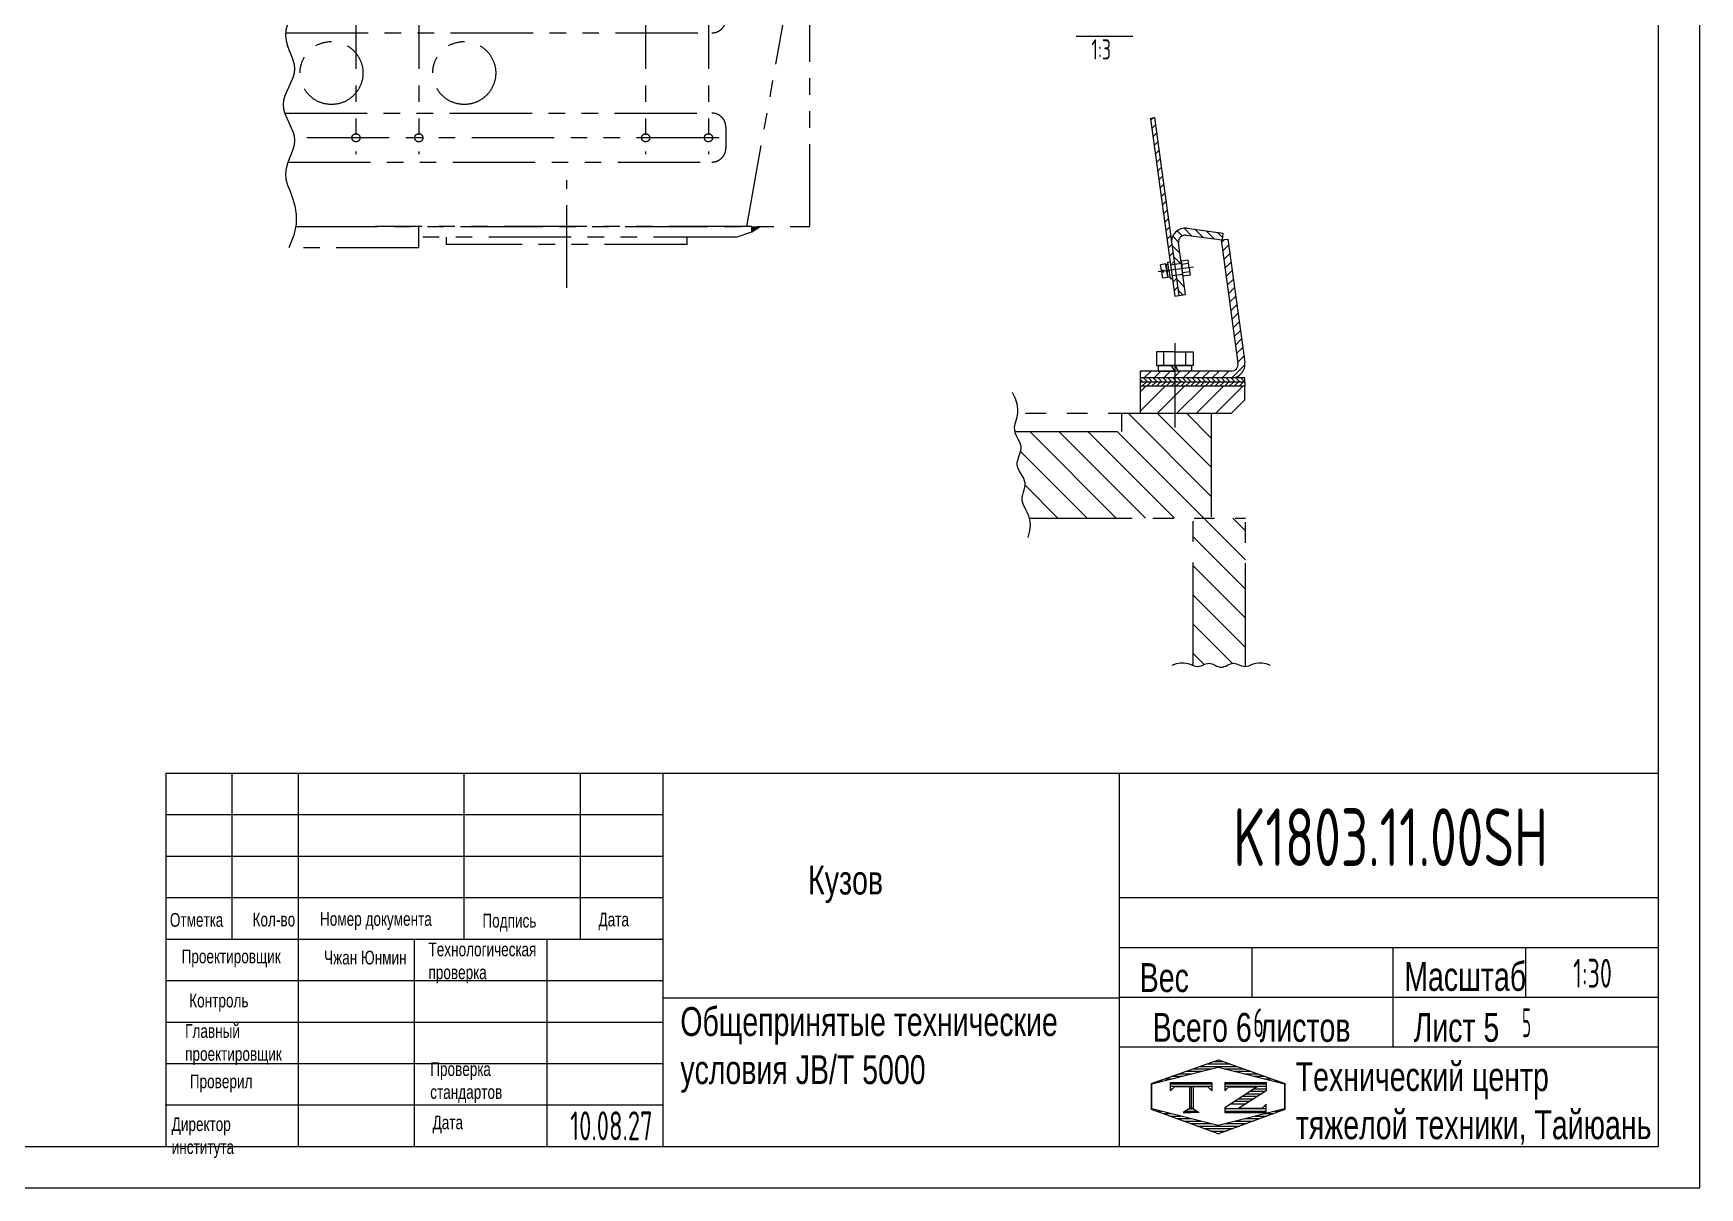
# Model space of a CAD drawing. Header units: millimetres. Extents: x 0 to 12600, y 0 to 8910.
# Drawn here: x 6537 to 12600, y 0 to 4200 of the extents above; entities that cross this region are included whole.
import ezdxf
from ezdxf.enums import TextEntityAlignment as Align

# ---------------------------------------------------------------- set-up
doc = ezdxf.new("R2010")
doc.units = ezdxf.units.MM
doc.header["$LTSCALE"] = 300
for name, pattern in [('F', [0.75, 0.5, -0.25]), ('G', [2, 1.25, -0.25, 0.25, -0.25]), ('K', [2.5, 1.25, -0.25, 0.25, -0.25, 0.25, -0.25])]:
    doc.linetypes.add(name, pattern=pattern)
for name, color, linetype in [('01', 7, 'Continuous'), ('02', 1, 'Continuous'), ('04', 2, 'F'), ('05', 4, 'G'), ('07', 6, 'K'), ('11', 3, 'Continuous'), ('THICK', 7, 'Continuous')]:
    doc.layers.add(name, color=color, linetype=linetype)
doc.styles.get("Standard").update_dxf_attribs({"font": 'isocp', "width": 0.707, "bigfont": 'intecad.shx'})

# ---------------------------------------------------------------- blocks, each defined once
blk = doc.blocks.new('11')
at = {"layer": '07', "linetype": 'K', "ltscale": 0.8}
h = blk.add_hatch(dxfattribs=at)
h.set_pattern_fill('_USER', color=6, scale=5, angle=45, style=0, double=1, pattern_type=0)
h.set_pattern_definition([(45, (-6485.4017, -1.2957), (-3.535534, 3.535534), []), (135, (-6485.4017, -1.2957), (-3.535534, -3.535534), [])])
h.paths.add_polyline_path([(4368, 5619.3), (4336.8, 5619.3), (4336.8, 5600.3)])
at = {"layer": '07', "color": 6, "linetype": 'K', "ltscale": 0.8}
for p, q in [((3645.8, 7155), (3747.8, 7155)), ((3645.8, 7124.3), (3645.8, 7155)), ((3747.8, 7124.3), (3747.8, 7155)), ((3467.8, 7124.3), (4044, 7124.3)), ((3629.3, 6620), (4086.6, 7104.5)), ((3734.8, 6731.7), (3734.8, 7124.3)), ((3772.8, 6772), (3772.8, 7124.3)), ((4281, 7105.1), (4281, 6757.9)), ((3295.9, 7029.3), (3053.5, 6643.4)), ((3468.2, 7016.2), (3468.2, 6811.4)), ((3362.5, 6920.1), (4462.9, 6920.1)), ((4318.8, 5619.3), (4543.6, 6874.2)), ((3772.8, 6775.3), (3734.8, 6775.3)), ((2652.4, 6584.3), (2984, 6584.3)), ((2924.8, 6572.3), (2924.8, 6546.3)), ((3518.8, 6572.3), (3518.8, 6502.3)), ((4490.5, 6584.3), (4522.8, 6584.3)), ((4522.8, 6584.3), (4522.8, 6508.3)), ((2667.2, 6546.3), (3518.8, 6546.3)), ((2671.3, 6533.3), (3378.8, 6533.3)), ((2896.7, 6493.1), (2896.7, 5883.5)), ((3125.3, 6493.1), (3125.3, 5883.5)), ((3378.8, 6533.3), (3378.8, 6521.3)), ((3383.9, 6508.3), (3518.8, 6508.3)), ((3397.8, 6502.3), (4191.8, 6502.3)), ((3950.8, 6493.1), (3950.8, 5883.5)), ((4179.4, 6493.1), (4179.4, 5883.5)), ((4478.1, 6508.3), (4547.8, 6508.3)), ((4484.9, 6546.3), (4522.8, 6546.3)), ((4547.8, 5619.3), (4547.8, 6508.3)), ((4218.1, 6450.7), (2677.5, 6450.7)), ((4242.8, 6451.3), (4242.8, 6375.3)), ((4003.2, 6374.5), (2655.3, 6374.5)), ((2641.1, 6324.3), (4191.8, 6324.3)), ((2637.5, 6032.3), (4191.8, 6032.3)), ((4218.1, 5942.7), (2672.1, 5942.7)), ((4242.8, 5981.3), (4242.8, 5905.3)), ((2649.2, 5854.3), (4191.8, 5854.3)), ((3663.8, 5397), (3663.8, 5788)), ((2676.7, 5619.3), (4547.8, 5619.3)), ((4336.8, 5619.3), (2967.6, 5619.3)), ((3125.3, 5542.1), (3125.3, 5619.3)), ((4279.8, 5581.3), (3125.3, 5581.3)), ((3226, 5554.8), (3226, 5581.3)), ((4101.5, 5554.8), (4101.5, 5581.3)), ((4279.8, 5581.3), (4336.8, 5600.3)), ((4336.8, 5600.3), (4336.8, 5619.3)), ((4336.8, 5600.3), (4368, 5619.3)), ((3125.3, 5542.1), (2652.4, 5542.1)), ((4101.5, 5554.8), (3226, 5554.8))]:
    blk.add_line(p, q, dxfattribs=at)
at = {"layer": '07', "color": 6, "linetype": 'K'}
blk.add_lwpolyline([(2652.4, 6584.3), (2670.3, 6538.4), (2678.6, 6498), (2679.3, 6462.4), (2674.5, 6431), (2666.3, 6403.1), (2656.8, 6378.2), (2647.9, 6355.6), (2641.9, 6334.6), (2640.3, 6314.7), (2642.4, 6295.8), (2647.3, 6277.5), (2653.7, 6260), (2660.6, 6242.9), (2666.9, 6226.2), (2671.4, 6209.8), (2673.2, 6193.5), (2671.4, 6177.2), (2666.7, 6160.9), (2660, 6144.6), (2652.4, 6128.3), (2644.7, 6112.1), (2638, 6095.8), (2633.3, 6079.5), (2631.5, 6063.2), (2633.3, 6046.9), (2638, 6030.6), (2644.7, 6014.3), (2652.4, 5998.1), (2660, 5981.8), (2666.7, 5965.5), (2671.4, 5949.2), (2673.2, 5932.9), (2671.4, 5916.6), (2666.9, 5900.2), (2660.6, 5883.5), (2653.7, 5866.4), (2647.3, 5848.9), (2642.4, 5830.6), (2640.3, 5811.7), (2641.9, 5791.8), (2647.9, 5770.8), (2656.8, 5748.2), (2666.3, 5723.3), (2674.5, 5695.4), (2679.3, 5664), (2678.6, 5628.4), (2670.3, 5588), (2652.4, 5542.1)], dxfattribs=at)
at = {"layer": '07', "color": 6, "linetype": 'K', "ltscale": 0.8}
for centre, radius in [((4281, 6920.1), 235), ((4281, 6920.1), 127), ((3468.2, 6920.1), 88.5), ((2896.7, 6450.7), 14.8), ((3125.3, 6450.7), 14.8), ((3950.8, 6450.7), 14.8), ((4179.4, 6450.7), 14.8), ((2896.7, 6374.5), 14.8), ((3125.3, 6374.5), 14.8), ((3950.8, 6374.5), 14.8), ((2807.8, 6178.3), 114.5), ((3290.8, 6178.3), 114.5), ((2896.7, 5942.7), 14.8), ((3125.3, 5942.7), 14.8), ((3950.8, 5942.7), 14.8), ((4179.4, 5942.7), 14.8)]:
    blk.add_circle(centre, radius, dxfattribs=at)
for centre, radius, start, end in [((4280.8, 6921.3), 267, 349.84332, 136.66072), ((3467.8, 6921.3), 203, 90, 147.86206), ((4044, 7327.3), 203, 270, 300.25065), ((2924.8, 6724.3), 152, 270, 327.86206), ((3518.8, 6724.3), 152, 270, 316.66072), ((3397.8, 6521.3), 19, 180, 270), ((4191.8, 6451.3), 51, 0, 90), ((4191.8, 6375.3), 51, 270, 0), ((4191.8, 5981.3), 51, 0, 90), ((4191.8, 5905.3), 51, 270, 0)]:
    blk.add_arc(centre, radius, start, end, dxfattribs=at)
blk = doc.blocks.new('*U67')
at = {"layer": '01'}
for points in [[(415, 5), (415, 292)], [(25, 5), (415, 5)]]:
    blk.add_lwpolyline(points, dxfattribs=at)
at = {"layer": '02'}
for points in [[(420, 0), (420, 297)], [(0, 0), (420, 0)]]:
    blk.add_lwpolyline(points, dxfattribs=at)
blk = doc.blocks.new('*X71')
at = {"color": 0}
for p, q in [((127.06, 7.8), (132.06, 7.8)), ((127.06, 7.5), (132.06, 7.5)), ((127.06, 7.2), (127.32, 7.2)), ((129.23, 6.3), (131.04, 6.3)), ((129.7, 6.6), (131.51, 6.6)), ((130.16, 6.9), (131.98, 6.9)), ((130.62, 7.2), (132.06, 7.2)), ((127.84, 5.4), (129.64, 5.4)), ((128.3, 5.7), (130.1, 5.7)), ((128.77, 6), (130.57, 6))]:
    blk.add_line(p, q, dxfattribs=at)
blk = doc.blocks.new('*X72')
at = {"color": 0}
for p, q in [((127.06, 4.8), (132.06, 4.8)), ((127.06, 4.5), (132.06, 4.5)), ((131.84, 5.1), (132.06, 5.1))]:
    blk.add_line(p, q, dxfattribs=at)
blk = doc.blocks.new('*X70')
at = {"color": 0}
for p, q in [((122.34, 4.5), (123.72, 4.5)), ((122.82, 4.8), (123.24, 4.8))]:
    blk.add_line(p, q, dxfattribs=at)
blk = doc.blocks.new('*X69')
at = {"color": 0}
for p, q in [((120.53, 7.8), (125.53, 7.8)), ((120.53, 7.5), (125.53, 7.5)), ((120.53, 7.2), (120.79, 7.2)), ((125.27, 7.2), (125.53, 7.2))]:
    blk.add_line(p, q, dxfattribs=at)
blk = doc.blocks.new('*X68')
at = {"color": 0}
for p, q in [((124.97, 10.2), (127.67, 10.2)), ((125.83, 10.5), (126.82, 10.5)), ((118.94, 8.1), (119.52, 8.1)), ((119.8, 8.4), (120.72, 8.4)), ((120.66, 8.7), (121.92, 8.7)), ((121.52, 9), (123.12, 9)), ((122.38, 9.3), (124.32, 9.3)), ((123.24, 9.6), (125.52, 9.6)), ((124.1, 9.9), (128.52, 9.9)), ((127.02, 9.6), (129.37, 9.6)), ((128.22, 9.3), (130.22, 9.3)), ((129.42, 9), (131.07, 9)), ((130.62, 8.7), (131.92, 8.7)), ((131.82, 8.4), (132.77, 8.4)), ((133.02, 8.1), (133.62, 8.1)), ((118.22, 7.8), (118.32, 7.8)), ((118.22, 7.5), (118.27, 7.5)), ((118.22, 7.2), (118.27, 7.2)), ((118.22, 6.9), (118.27, 6.9)), ((118.22, 6.6), (118.27, 6.6)), ((118.22, 6.3), (118.27, 6.3)), ((134.22, 7.8), (134.32, 7.8)), ((134.27, 7.5), (134.32, 7.5)), ((134.27, 7.2), (134.32, 7.2)), ((134.27, 6.9), (134.32, 6.9)), ((134.27, 6.6), (134.32, 6.6)), ((134.27, 6.3), (134.32, 6.3)), ((118.22, 6), (118.27, 6)), ((118.22, 5.7), (118.27, 5.7)), ((118.22, 5.4), (118.27, 5.4)), ((118.22, 5.1), (118.27, 5.1)), ((118.22, 4.8), (118.27, 4.8)), ((118.79, 4.5), (119.42, 4.5)), ((119.61, 4.2), (120.62, 4.2)), ((131.92, 4.2), (132.95, 4.2)), ((133.12, 4.5), (133.76, 4.5)), ((134.27, 6), (134.32, 6)), ((134.27, 5.7), (134.32, 5.7)), ((134.27, 5.4), (134.32, 5.4)), ((134.27, 5.1), (134.32, 5.1)), ((134.27, 4.8), (134.32, 4.8)), ((120.43, 3.9), (121.82, 3.9)), ((121.26, 3.6), (123.02, 3.6)), ((122.08, 3.3), (124.22, 3.3)), ((122.91, 3), (125.42, 3)), ((123.73, 2.7), (128.89, 2.7)), ((124.55, 2.4), (128.07, 2.4)), ((125.38, 2.1), (127.26, 2.1)), ((127.12, 3), (129.7, 3)), ((128.32, 3.3), (130.51, 3.3)), ((129.52, 3.6), (131.32, 3.6)), ((130.72, 3.9), (132.14, 3.9)), ((126.2, 1.8), (126.45, 1.8))]:
    blk.add_line(p, q, dxfattribs=at)

msp = doc.modelspace()

# ---------------------------------------------------------------- hatches: boundary and pattern name
at = {"layer": '02', "linetype": 'Continuous'}
h = msp.add_hatch(dxfattribs=at)
h.set_pattern_fill('_USER', color=1, scale=12.5, angle=315, style=0, pattern_type=0)
h.set_pattern_definition([(315, (-442.429, 1979.455), (8.838835, 8.838835), [])])
h.paths.add_polyline_path([(10945.24, 2930.921), (10945.24, 2945.921), (10690.24, 2945.921), (10690.24, 2930.921)])
h.paths.add_polyline_path([(10690.24, 2930.921), (10690.24, 2945.921), (10565.24, 2945.921), (10565.24, 2930.921)])
h = msp.add_hatch(dxfattribs=at)
h.set_pattern_fill('_USER', color=1, scale=12.5, angle=45, style=0, pattern_type=0)
h.set_pattern_definition([(45, (-442.429, 1979.455), (-8.838835, 8.838835), [])])
h.paths.add_polyline_path([(10690.24, 2915.921), (10690.24, 2930.921), (10565.24, 2930.921), (10565.24, 2915.921)])
h.paths.add_polyline_path([(10690.24, 2930.921), (10690.24, 2915.921), (10945.24, 2915.921), (10945.24, 2930.921)])
at = {"layer": '07', "linetype": 'K'}
h = msp.add_hatch(dxfattribs=at)
h.set_pattern_fill('_USER', color=6, scale=75, angle=315, style=0, pattern_type=0)
h.set_pattern_definition([(315, (-27037.47, -4703.46), (53.03301, 53.03301), [])])
h.paths.add_polyline_path([(10822.195, 2435.921), (10822.195, 2815.921), (10495.945, 2815.921), (10495.945, 2750.921), (10107.757, 2750.921), (10108.563, 2747.313), (10112.006, 2738.346), (10116.22, 2729.789), (10120.653, 2721.516), (10124.755, 2713.403), (10127.977, 2705.325), (10129.769, 2697.158), (10129.754, 2688.807), (10128.253, 2680.295), (10125.762, 2671.675), (10122.775, 2663.002), (10119.789, 2654.329), (10117.297, 2645.71), (10115.797, 2637.198), (10115.781, 2628.846), (10117.582, 2620.691), (10120.868, 2612.696), (10125.145, 2604.809), (10129.916, 2596.975), (10134.688, 2589.141), (10138.965, 2581.254), (10142.251, 2573.259), (10144.051, 2565.104), (10144.048, 2556.743), (10142.627, 2548.163), (10140.354, 2539.361), (10137.792, 2530.332), (10135.506, 2521.071), (10134.059, 2511.575), (10134.016, 2501.84), (10135.941, 2491.861), (10140.134, 2481.562), (10145.841, 2470.578), (10152.046, 2458.474), (10157.729, 2444.814), (10160.085, 2435.921)])
h.paths.add_polyline_path([(10757.195, 1899.617), (10758.867, 1898.965), (10766.052, 1896.908), (10772.858, 1896.343), (10779.36, 1897.075), (10785.6, 1898.728), (10791.623, 1900.925), (10797.47, 1903.289), (10803.188, 1905.444), (10808.817, 1907.013), (10814.404, 1907.62), (10819.983, 1907.006), (10825.562, 1905.388), (10831.141, 1903.101), (10836.72, 1900.479), (10842.299, 1897.856), (10847.878, 1895.569), (10853.457, 1893.951), (10859.037, 1893.337), (10864.616, 1893.951), (10870.195, 1895.569), (10875.774, 1897.856), (10881.353, 1900.479), (10886.932, 1903.101), (10892.511, 1905.388), (10898.09, 1907.006), (10903.669, 1907.62), (10909.256, 1907.013), (10914.886, 1905.444), (10920.603, 1903.289), (10926.451, 1900.925), (10932.473, 1898.728), (10938.713, 1897.075), (10945.215, 1896.343), (10947.195, 1896.508), (10947.195, 2435.921), (10757.195, 2435.921)])

# ---------------------------------------------------------------- linework, layer by layer
for p, q in [((10601.385, 3889.045), (10689.819, 3243.878)), ((10615.878, 3893.766), (10704.68, 3245.915)), ((10731.733, 3465.723), (10862.003, 3448.277)), ((10849.899, 3475.121), (10865.322, 3473.055)), ((10865.322, 3473.055), (10862.003, 3448.277)), ((10729.448, 3249.31), (10703.646, 3437.55)), ((10689.819, 3243.878), (10704.68, 3245.915)), ((10704.68, 3245.915), (10729.448, 3249.31)), ((10895.24, 2970.921), (10565.24, 2970.921)), ((10565.24, 2945.921), (10565.24, 2970.921)), ((10945.24, 2945.921), (10565.24, 2945.921)), ((10895.24, 2945.921), (10565.24, 2945.921)), ((10945.24, 2930.921), (10565.24, 2930.921)), ((10945.24, 2915.921), (10565.24, 2915.921)), ((10945.24, 2915.921), (10565.24, 2915.921)), ((10565.24, 2815.921), (10565.24, 2915.921)), ((10945.24, 2930.921), (10945.24, 2945.921)), ((10945.24, 2865.921), (10945.24, 2915.921)), ((10945.24, 2865.921), (10895.24, 2815.921)), ((10895.24, 2815.921), (10565.24, 2815.921))]:
    msp.add_line(p, q)
msp.add_arc((10728.414, 3440.945), 25, 82.372, 187.805)
at = {"layer": '01'}
for p, q in [((10330.726, 4189.866), (10537.182, 4189.866)), ((10858.536, 3447.801), (10883.304, 3451.196)), ((10657.671, 3360.593), (10638.352, 3357.945)), ((10641.203, 3337.139), (10638.352, 3357.945)), ((10649.129, 3338.226), (10641.203, 3337.139)), ((10649.129, 3338.226), (10649.673, 3334.263)), ((10657.671, 3360.593), (10661.066, 3335.825)), ((10657.909, 3358.859), (10665.834, 3359.946)), ((10661.066, 3335.825), (10657.909, 3358.859)), ((10661.066, 3335.825), (10668.365, 3341.487)), ((10664.461, 3311.056), (10661.066, 3335.825)), ((10661.066, 3335.825), (10664.223, 3312.79)), ((10668.992, 3336.911), (10661.693, 3331.249)), ((10664.918, 3366.633), (10672.844, 3367.72)), ((10668.992, 3336.911), (10664.918, 3366.633)), ((10668.992, 3336.911), (10673.066, 3307.189)), ((10738.555, 3374.33), (10712.796, 3370.799)), ((10712.796, 3370.799), (10716.547, 3343.43)), ((10740.269, 3361.821), (10714.51, 3358.291)), ((10720.299, 3316.06), (10716.547, 3343.43)), ((10742.306, 3346.96), (10738.555, 3374.33)), ((10742.306, 3346.96), (10746.058, 3319.591)), ((10650.216, 3330.3), (10642.29, 3329.214)), ((10642.29, 3329.214), (10645.142, 3308.408)), ((10664.461, 3311.056), (10645.142, 3308.408)), ((10650.216, 3330.3), (10649.673, 3334.263)), ((10664.223, 3312.79), (10672.149, 3313.876)), ((10673.066, 3307.189), (10680.992, 3308.275)), ((10744.343, 3332.099), (10718.584, 3328.569)), ((10746.058, 3319.591), (10720.299, 3316.06)), ((10623.365, 3041.421), (10623.365, 2991.421)), ((10690.24, 3041.421), (10623.365, 3041.421)), ((10650.24, 2991.421), (10650.24, 3041.421)), ((10690.24, 3041.421), (10757.115, 3041.421)), ((10730.24, 2991.421), (10730.24, 3041.421)), ((10757.115, 3041.421), (10757.115, 2991.421)), ((10623.365, 2991.421), (10690.24, 2991.421)), ((10690.24, 2991.421), (10629.24, 2991.421)), ((10629.24, 2991.421), (10629.24, 2970.921)), ((10690.24, 2970.921), (10678.404, 2991.421)), ((10690.24, 2991.421), (10702.076, 2970.921)), ((10757.115, 2991.421), (10690.24, 2991.421)), ((10690.24, 2991.421), (10751.24, 2991.421)), ((10751.24, 2991.421), (10751.24, 2970.921)), ((10565.24, 2915.921), (10565.24, 2945.921)), ((10629.24, 2970.921), (10690.24, 2970.921)), ((10945.24, 2930.921), (10945.24, 2915.921))]:
    msp.add_line(p, q, dxfattribs=at)
at = {"layer": '01', "color": 7, "linetype": 'Continuous'}
for p, q in [((10735.051, 3490.502), (10865.322, 3473.055)), ((10858.536, 3447.801), (10920.009, 2999.31)), ((10883.304, 3451.196), (10944.778, 3002.7))]:
    msp.add_line(p, q, dxfattribs=at)
msp.add_arc((10728.414, 3440.945), 50, 82.372, 187.805, dxfattribs=at)
at = {"layer": '01'}
for radius in [50, 25]:
    msp.add_arc((10895.24, 2995.921), radius, 270, 7.7927938, dxfattribs=at)
at = {"layer": '02', "color": 1, "linetype": 'Continuous'}
for p, q in [((10601.961, 3884.837), (10608.552, 3891.428)), ((10606.223, 3853.744), (10619.539, 3867.059)), ((10610.485, 3822.651), (10623.801, 3835.966)), ((10614.747, 3791.557), (10628.063, 3804.872)), ((10619.009, 3760.464), (10632.325, 3773.779)), ((10623.272, 3729.371), (10636.587, 3742.686)), ((10627.534, 3698.277), (10640.849, 3711.593)), ((10631.796, 3667.184), (10645.111, 3680.499)), ((10636.058, 3636.091), (10649.373, 3649.406)), ((10640.32, 3604.997), (10653.635, 3618.313)), ((10644.582, 3573.904), (10657.897, 3587.219)), ((10648.844, 3542.811), (10662.159, 3556.126)), ((10653.106, 3511.717), (10666.421, 3525.033)), ((10657.368, 3480.624), (10670.683, 3493.939)), ((10661.63, 3449.531), (10674.945, 3462.846)), ((10682.672, 3461.134), (10703.421, 3440.386)), ((10698.302, 3480.86), (10716.331, 3462.831)), ((10723.787, 3490.73), (10751.432, 3463.085)), ((10763.131, 3486.742), (10792.254, 3457.618)), ((10803.953, 3481.274), (10833.077, 3452.151)), ((10844.776, 3475.807), (10863.22, 3457.363)), ((10665.892, 3418.438), (10679.207, 3431.753)), ((10670.154, 3387.344), (10683.469, 3400.659)), ((10679.605, 3428.846), (10708.847, 3399.604)), ((10859.776, 3438.752), (10870.461, 3449.436)), ((10864.038, 3407.658), (10886.23, 3429.85)), ((10868.3, 3376.565), (10890.492, 3398.757)), ((10680.645, 3362.481), (10687.731, 3369.566)), ((10685.221, 3387.874), (10710.331, 3362.765)), ((10872.562, 3345.471), (10894.754, 3367.663)), ((10876.824, 3314.378), (10899.016, 3336.57)), ((10682.94, 3294.064), (10696.255, 3307.379)), ((10687.202, 3262.971), (10700.517, 3276.286)), ((10696.453, 3305.932), (10725.695, 3276.69)), ((10714.745, 3322.996), (10720.079, 3317.661)), ((10881.086, 3283.284), (10903.278, 3305.476)), ((10885.348, 3252.191), (10907.54, 3274.383)), ((10702.069, 3264.96), (10719.134, 3247.896)), ((10889.61, 3221.097), (10911.802, 3243.289)), ((10893.871, 3190.004), (10916.063, 3212.196)), ((10898.133, 3158.911), (10920.325, 3181.103)), ((10902.395, 3127.817), (10924.587, 3150.009)), ((10906.657, 3096.724), (10928.849, 3118.916)), ((10910.919, 3065.63), (10933.111, 3087.822)), ((10915.181, 3034.537), (10937.373, 3056.729)), ((10897.319, 2945.964), (10945.197, 2993.842)), ((10919.443, 3003.443), (10941.635, 3025.635)), ((10565.24, 2967.439), (10568.722, 2970.921)), ((10565.24, 2826.017), (10655.143, 2915.921)), ((10565.24, 2896.728), (10584.433, 2915.921)), ((10579.077, 2945.921), (10604.077, 2970.921)), ((10614.433, 2945.921), (10639.433, 2970.921)), ((10649.788, 2945.921), (10674.788, 2970.921)), ((10685.143, 2945.921), (10690.24, 2951.017)), ((10690.24, 2951.017), (10710.143, 2970.921)), ((10690.24, 2880.307), (10725.854, 2915.921)), ((10696.565, 2815.921), (10796.565, 2915.921)), ((10720.499, 2945.921), (10745.499, 2970.921)), ((10755.854, 2945.921), (10780.854, 2970.921)), ((10767.275, 2815.921), (10867.275, 2915.921)), ((10791.209, 2945.921), (10816.209, 2970.921)), ((10826.565, 2945.921), (10851.565, 2970.921)), ((10837.986, 2815.921), (10937.986, 2915.921)), ((10861.92, 2945.921), (10886.92, 2970.921)), ((10625.854, 2815.921), (10690.24, 2880.307))]:
    msp.add_line(p, q, dxfattribs=at)
at = {"layer": '04', "color": 2, "linetype": 'F'}
for p, q in [((10674.202, 3357.812), (10713.831, 3363.244)), ((10679.634, 3318.183), (10719.263, 3323.615))]:
    msp.add_line(p, q, dxfattribs=at)
at = {"layer": '05'}
for p, q in [((10758.193, 3349.138), (10629.315, 3331.473)), ((10690.24, 3071.96), (10690.24, 2765))]:
    msp.add_line(p, q, dxfattribs=at)
at = {"layer": '07', "color": 6, "linetype": 'K'}
for p, q in [((10822.195, 2815.921), (10117.109, 2815.921)), ((10495.945, 2815.921), (10495.945, 2750.921)), ((10822.195, 2815.921), (10822.195, 2435.921)), ((10107.757, 2750.921), (10495.945, 2750.921)), ((10160.085, 2435.921), (10947.195, 2435.921)), ((10757.195, 1899.617), (10757.195, 2435.921)), ((10947.195, 1896.508), (10947.195, 2435.921))]:
    msp.add_line(p, q, dxfattribs=at)
for points in [[(10601.385, 3889.045), (10601.942, 3889.503), (10602.467, 3889.801), (10602.958, 3889.972), (10603.417, 3890.048), (10603.841, 3890.06), (10604.231, 3890.04), (10604.585, 3890.02), (10604.904, 3890.032), (10605.188, 3890.099), (10605.442, 3890.214), (10605.674, 3890.364), (10605.889, 3890.533), (10606.095, 3890.706), (10606.299, 3890.869), (10606.506, 3891.007), (10606.725, 3891.106), (10606.96, 3891.154), (10607.208, 3891.163), (10607.464, 3891.143), (10607.725, 3891.111), (10607.986, 3891.078), (10608.243, 3891.059), (10608.491, 3891.067), (10608.726, 3891.116), (10608.944, 3891.215), (10609.149, 3891.354), (10609.345, 3891.521), (10609.537, 3891.701), (10609.729, 3891.881), (10609.925, 3892.048), (10610.13, 3892.187), (10610.348, 3892.286), (10610.583, 3892.335), (10610.832, 3892.346), (10611.093, 3892.334), (10611.362, 3892.315), (10611.635, 3892.306), (10611.91, 3892.321), (10612.184, 3892.377), (10612.453, 3892.49), (10612.717, 3892.669), (10612.992, 3892.894), (10613.295, 3893.139), (10613.645, 3893.38), (10614.06, 3893.588), (10614.558, 3893.74), (10615.158, 3893.808), (10615.878, 3893.766)], [(10097.781, 2894.097), (10109.386, 2871.814), (10115.802, 2851.774), (10118.114, 2833.77), (10117.411, 2817.592), (10114.78, 2803.032), (10111.307, 2789.881), (10108.08, 2777.931), (10106.186, 2766.974), (10106.439, 2756.814), (10108.563, 2747.313), (10112.006, 2738.346), (10116.22, 2729.789), (10120.653, 2721.516), (10124.755, 2713.403), (10127.977, 2705.325), (10129.769, 2697.158), (10129.754, 2688.807), (10128.253, 2680.295), (10125.762, 2671.675), (10122.775, 2663.002), (10119.789, 2654.329), (10117.297, 2645.71), (10115.797, 2637.198), (10115.781, 2628.846), (10117.582, 2620.691), (10120.868, 2612.696), (10125.145, 2604.809), (10129.916, 2596.975), (10134.688, 2589.141), (10138.965, 2581.254), (10142.251, 2573.259), (10144.051, 2565.104), (10144.048, 2556.743), (10142.627, 2548.163), (10140.354, 2539.361), (10137.792, 2530.332), (10135.506, 2521.071), (10134.059, 2511.575), (10134.016, 2501.84), (10135.941, 2491.861), (10140.134, 2481.562), (10145.841, 2470.578), (10152.046, 2458.474), (10157.729, 2444.814), (10161.875, 2429.16), (10163.466, 2411.078), (10161.483, 2390.13), (10154.911, 2365.88)], [(10680.506, 1900.479), (10696.233, 1906.623), (10710.086, 1909.461), (10722.283, 1909.705), (10733.042, 1908.066), (10742.58, 1905.256), (10751.116, 1901.985), (10758.867, 1898.965), (10766.052, 1896.908), (10772.858, 1896.343), (10779.36, 1897.075), (10785.6, 1898.728), (10791.623, 1900.925), (10797.47, 1903.289), (10803.188, 1905.444), (10808.817, 1907.013), (10814.404, 1907.62), (10819.983, 1907.006), (10825.562, 1905.388), (10831.141, 1903.101), (10836.72, 1900.479), (10842.299, 1897.856), (10847.878, 1895.569), (10853.457, 1893.951), (10859.037, 1893.337), (10864.616, 1893.951), (10870.195, 1895.569), (10875.774, 1897.856), (10881.353, 1900.479), (10886.932, 1903.101), (10892.511, 1905.388), (10898.09, 1907.006), (10903.669, 1907.62), (10909.256, 1907.013), (10914.886, 1905.444), (10920.603, 1903.289), (10926.451, 1900.925), (10932.473, 1898.728), (10938.713, 1897.075), (10945.215, 1896.343), (10952.021, 1896.908), (10959.206, 1898.965), (10966.957, 1901.985), (10975.493, 1905.256), (10985.031, 1908.066), (10995.79, 1909.705), (11007.987, 1909.461), (11021.84, 1906.623), (11037.567, 1900.479)]]:
    msp.add_lwpolyline(points, dxfattribs=at)
at = {"layer": 'THICK'}
for p, q in [((7018.122, 1507.97), (7018.122, 150)), ((7018.122, 1507.97), (12450, 1507.97)), ((7259.461, 1507.315), (7259.461, 1507.97)), ((7259.539, 904.428), (7259.539, 1507.97)), ((7500.955, 150), (7500.955, 1507.97)), ((8104.497, 904.428), (8104.497, 1507.97)), ((8526.977, 904.428), (8526.977, 1507.97)), ((8828.748, 150), (8828.748, 1507.97)), ((10488.488, 150), (10488.488, 1507.97)), ((12450, 150), (12450, 1507.97)), ((7018.122, 1055.313), (8828.748, 1055.313)), ((10488.488, 1055.313), (12450, 1055.313)), ((7018.122, 904.428), (8828.748, 904.428)), ((7923.435, 150), (7923.435, 904.428)), ((8406.268, 150), (8406.268, 904.428)), ((10488.488, 874.25), (12450, 874.25)), ((10971.322, 693.188), (10971.322, 874.25)), ((11484.333, 512.125), (11484.333, 874.25)), ((11967.166, 693.188), (11967.166, 874.25)), ((8828.748, 690.572), (10488.488, 690.572)), ((10488.488, 693.188), (12450, 693.188)), ((10488.488, 512.125), (12450, 512.125)), ((7018.122, 150), (12450, 150))]:
    msp.add_line(p, q, dxfattribs=at)
at = {"layer": 'THICK', "color": 3}
for p, q in [((7018.122, 1357.084), (8828.748, 1357.084)), ((7018.122, 1206.199), (8828.748, 1206.199)), ((7018.122, 753.542), (8828.748, 753.542)), ((7018.122, 602.657), (8828.748, 602.657)), ((7018.122, 451.771), (8828.748, 451.771)), ((10604.733, 379.53), (10849.32, 464.719)), ((10606.321, 377.611), (10847.738, 437.965)), ((10847.738, 437.965), (11089.155, 377.611)), ((10849.32, 464.719), (11090.73, 379.53)), ((10604.733, 284.66), (10604.733, 379.53)), ((10606.321, 287.08), (10606.321, 377.611)), ((10674.491, 352.166), (10674.491, 382.343)), ((10674.491, 382.343), (10825.376, 382.343)), ((10689.579, 367.255), (10674.491, 352.166)), ((10810.288, 367.255), (10689.579, 367.255)), ((10743.33, 367.399), (10743.33, 284.629)), ((10749.931, 367.399), (10749.931, 284.629)), ((10757.476, 367.399), (10757.476, 284.629)), ((10825.376, 352.166), (10810.288, 367.255)), ((10825.376, 382.343), (10825.376, 352.166)), ((10871.58, 382.343), (10871.58, 352.166)), ((10871.58, 382.343), (11022.465, 382.343)), ((10871.58, 352.166), (10886.668, 367.255)), ((10990.399, 367.255), (10871.58, 290.377)), ((10886.668, 367.255), (10990.399, 367.255)), ((11022.465, 382.343), (11022.465, 352.166)), ((11089.155, 377.611), (11089.155, 287.08)), ((11090.73, 379.53), (11090.73, 284.66)), ((11022.461, 352.454), (10945.16, 302.982)), ((11022.461, 303.311), (11007.372, 288.222)), ((11022.461, 273.134), (11022.461, 303.311)), ((7018.122, 300.886), (8828.748, 300.886)), ((10849.32, 195.598), (10604.733, 284.66)), ((10847.738, 226.726), (10606.321, 287.08)), ((10749.931, 291.527), (10720.698, 273.134)), ((10720.698, 273.134), (10749.931, 273.134)), ((10749.931, 291.527), (10779.165, 273.134)), ((10779.165, 273.134), (10749.931, 273.134)), ((11089.155, 287.08), (10847.738, 226.726)), ((11090.73, 284.66), (10849.32, 195.598)), ((10871.58, 290.377), (10871.58, 273.134)), ((10871.58, 273.134), (11022.461, 273.134)), ((10945.16, 302.982), (10922.099, 288.222)), ((11007.372, 288.222), (10922.099, 288.222))]:
    msp.add_line(p, q, dxfattribs=at)
for p in [(7018.122, 300.886), (7018.122, 150)]:
    msp.add_point(p, dxfattribs=at)

# ---------------------------------------------------------------- block references
at = {"layer": '01', "xscale": 30, "yscale": 30, "zscale": 30}
msp.add_blockref('*U67', (0, 0), dxfattribs=at)
at = {"layer": '01'}
msp.add_blockref('11', (4813.762, -2122.994), dxfattribs=at)
at = {"layer": 'THICK', "color": 3, "xscale": 30.17710080000012, "yscale": 30.17710079999983, "zscale": 30.17710080000001}
for name in ['*X68', '*X69', '*X71', '*X70', '*X72']:
    msp.add_blockref(name, (7037.208, 142.627), dxfattribs=at)

# ---------------------------------------------------------------- texts
at = {"layer": '01', "attachment_point": 1}
for s, insert, char_height in [('{\\fArial|b0|i0|c204|p34;\\C3;Кузов}', (9355.952, 1171.667), 105), ('{\\fArial|b0|i0|c204|p34;Отметка}', (7033.403, 999.185), 50), ('{\\fArial|b0|i0|c204|p34;Кол-во}', (7334.223, 1000.657), 50), ('{\\fArial|b0|i0|c204|p34;Номер документа}', (7579.599, 1002.789), 50), ('{\\fArial|b0|i0|c204|p34;Подпись}', (8170.635, 996.394), 50), ('{\\fArial|b0|i0|c204|p34;Дата}', (8593.108, 1000.657), 50), ('{\\fArial|b0|i0|c204|p34;Проектировщик}', (7076.044, 866.35), 50), ('{\\fArial|b0|i0|c204|p34;\\C3;Чжан Юнмин}', (7594.535, 862.086), 50), ('{\\fArial|b0|i0|c204|p34;Технологическая\\Pпроверка}', (7974.334, 891.932), 50), ('{\\fArial|b0|i0|c204|p34;Вес}', (10562.59, 816.801), 105), ('{\\fArial|b0|i0|c204|p34;Масштаб}', (11524.89, 821.065), 105), ('{\\fArial|b0|i0|c204|p34;Контроль}', (7103.799, 705.861), 50), ('{\\fArial|b0|i0|c204|p34;Общепринятые технические\\Pусловия \\fArial|b0|i0|c0|p34;JB/T 5000}', (8890.89, 656.884), 105), ('{\\fArial|b0|i0|c204|p34;Всего 6 листов}', (10609.531, 635.593), 105), ('{\\fArial|b0|i0|c204|p34;Лист 5}', (11559.03, 635.593), 105), ('{\\fArial|b0|i0|c204|p34;Главный \\Pпроектировщик}', (7088.863, 595.004), 50), ('{\\fArial|b0|i0|c204|p34;Проверка\\Pстандартов}', (7980.751, 456.433), 50), ('{\\fArial|b0|i0|c204|p34;Технический центр\\Pтяжелой техники, Тайюань}', (11130.155, 456.516), 105), ('{\\fArial|b0|i0|c204|p34;Проверил}', (7105.933, 411.664), 50)]:
    msp.add_mtext(s, dxfattribs=dict(at, insert=insert, char_height=char_height))
at = {"layer": '01', "char_height": 50, "attachment_point": 1}
for s, insert, width in [('{\\fArial|b0|i0|c204|p34;Директор института}', (7039.977, 256.037), 2.13372), ('{\\fArial|b0|i0|c204|p34;Дата}', (7989.286, 262.433), 4.2674)]:
    msp.add_mtext(s, dxfattribs=dict(at, insert=insert, width=width))
at = {"layer": '11', "width": 0.707}
msp.add_text('1:3', height=73.5, dxfattribs=at).set_placement((10386.561, 4082.288), align=Align.BOTTOM_LEFT)
at = {"layer": '11'}
for s, height, width, p, p2 in [('K1803.11.00SH', 210, 0.693499, (10903.019, 1170), (12046.981, 1170)), ('1:30', 105, 0.655288, (12139.448, 727.5), (12280.552, 727.5)), ('6', 105, 0.600695, (10976.091, 547.5), (11013.909, 547.5)), ('5', 105, 0.527686, (11953.616, 547.5), (11986.384, 547.5)), ('10.08.27', 105, 0.642055, (8490, 172.5), (8790, 172.5))]:
    msp.add_text(s, height=height, dxfattribs=dict(at, width=width)).set_placement(p, p2, align=Align.FIT)

doc.saveas('drawing.dxf')
